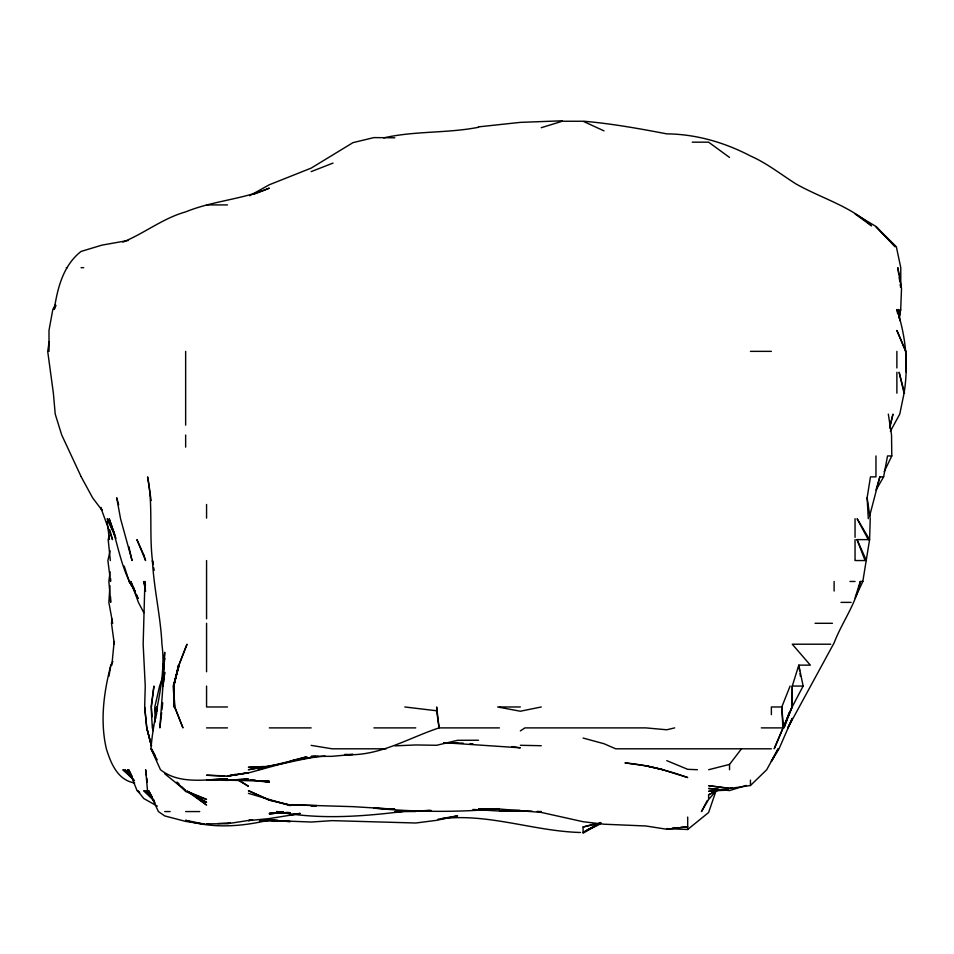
<?xml version="1.0" encoding="UTF-8"?>
<svg xmlns="http://www.w3.org/2000/svg" width="954" height="954" viewBox="0 0 954 954"><rect width="100%" height="100%" fill="white"/><g stroke="black" fill="none" stroke-linecap="round" stroke-linejoin="round"><path stroke-width="1.43" d="M900.767 287.202L900.779 267.68L896.343 246.764L875.963 226.611L895.186 246.764L875.963 226.456L855.046 213.934L871.503 225.848C849.835 205.933 821.191 198.17 796.113 184.003C781.004 174.475 766.921 163.182 750.452 155.955C724.587 142.432 696.074 134.156 666.774 133.858C639.347 128.647 611.824 123.626 583.979 121.253M791.939 706.974L792.285 686.057L798.796 665.141L810.316 665.141L792.285 644.212L830.755 644.212M144.674 706.974L146.749 727.89L151.471 746.016L146.749 727.89L144.674 706.974L145.246 686.057L143.16 644.212L144.913 581.463L145.461 585.649M154.906 722.309L155.359 708.369M899.133 317.885L900.695 309.513L901.518 288.597L897.845 267.68L898.823 274.657M163.623 667.919L162.836 686.057L164.72 652.286L163.85 663.71M110.676 578.673L110.545 581.463L107.885 560.547L110.115 550.78M109.972 585.649L108.863 602.379L112.679 623.296M111.856 665.141L114.182 641.422M157.243 759.885L151.006 748.807C153.355 713.687 166.759 679.94 161.918 644.212C160.654 616.105 153.809 588.63 152.437 560.547L152.998 563.325M898.429 313.699L898.823 309.513L899.849 320.675M162.705 702.788L161.977 709.764M890.356 431.303L899.765 414.108L904.082 393.191C908.566 365.203 905.966 336.345 896.879 309.513L897.654 313.699M161.655 712.555L159.878 727.89L162.919 686.057L164.72 672.308L163.039 686.057L163.182 665.141L164.72 658.343L163.635 669.314M151.424 706.974L153.94 686.057L151.078 706.974L152.342 727.89L153.212 730.681M110.104 571.696L108.863 581.463L110.664 602.379L110.557 596.799M855.046 598.122L862.821 581.463L869.595 539.618L870.227 518.702L867.126 497.785L870.477 476.869L875.963 476.869L875.963 455.952M49.203 341.592L47.7 351.358L53.376 393.191L55.225 414.108L61.736 435.024L81.054 476.487M112.214 619.11L111.487 623.296L114.337 644.212M108.923 676.291L110.855 665.141L112.882 661.444M899.133 317.837L900.624 309.513M875.963 490.129L883.619 476.869L887.53 455.952L891.787 455.952L891.537 435.024L888.329 414.108M110.855 665.141C103.795 692.318 99.931 721.105 106.359 748.807C110.914 763.462 117.604 780.074 134.657 783.007M889.724 428.06L892.992 414.108L889.748 426.665M869.654 515.911L879.862 476.869L883.619 476.869M109.209 535.444L108.184 539.618L110.342 560.547M161.357 683.374L162.478 679.343M876.344 488.806L879.862 476.869M862.821 581.463L860.281 581.463C856.227 603.799 842.072 621.984 834.118 642.865L787.837 727.89L792.285 718.374L779.036 748.807L771.369 761.387L778.142 748.807L766.718 769.723L750.452 785.512L729.536 788.493L708.607 785.691L729.536 788.254L732.314 787.563M855.476 596.739L860.281 581.463M716.096 790.651L708.607 812.522L687.691 829.491L666.774 828.609M162.502 677.996L159.592 686.057L154.798 706.974L155.943 718.124M789.137 712.555L784.009 727.89L792.106 706.974L783.019 727.89M128.468 240.408L101.971 245.118L81.054 251.439C63.095 265.51 57.55 288.084 54.223 309.513L56 305.507M790.103 686.057L781.791 706.974L782.912 727.89L761.304 727.89M782.471 729.202L774.195 748.807L792.106 706.974M884.191 471.634L891.787 455.952M707.308 800.454L701.464 811.568L708.607 799.5L716.323 790.651L708.607 794.825L708.607 798.605M803.137 686.057L792.285 706.699L792.285 686.057L803.137 686.057L798.796 665.141L799.607 670.71M55.475 304.648L52.816 309.513L48.988 330.43L49.048 351.358M729.536 769.723L729.536 764.404L741.485 748.807M520.347 730.895L524.95 727.89L645.858 727.89L666.774 729.774L674.657 727.89M600.495 822.634L583.097 833.2L583.097 827.011L594.259 823.922M589.25 828.692L583.097 832.484L600.09 823.338M589.25 828.919L600.328 822.503M249.626 195.761L269.314 184.766L311.159 168.119L352.992 142.635L373.908 137.591L394.837 137.805M708.607 794.825L717.003 790.651L728.188 790.115M585.708 831.184L600.09 824.053M122.887 242.125C144.495 233.277 162.967 218.239 185.648 211.895C212.659 200.805 242.423 199.481 269.314 188.141L253.633 194.377M315.345 756.105L311.159 756.439L332.075 756.319L352.992 754.423L344.621 754.542C378.559 756.868 408.073 738.098 439.067 727.89L499.419 727.89M311.159 171.625L333.041 163.086M267.919 766.622L258.164 769.723L267.919 766.73M541.264 127.705L562.18 121.253L583.097 121.253L604.013 130.877M746.266 785.44L729.536 790.568L708.607 788.493L718.374 789.22M306.973 756.82L248.398 772.943L227.481 776.007L235.853 774.266M305.578 757.059L290.243 761.03L318.123 756.117M259.953 768.697L267.979 766.646M708.667 769.723L729.536 764.404M252.583 819.808L227.481 823.719L206.565 823.851L209.355 823.779M251.188 819.975L248.398 820.643L269.314 818.568L299.997 813.643M269.314 766.181L290.243 761.256M583.097 827.011L601.235 823.004M294.416 760.35L297.207 759.754M541.264 706.974L520.347 711.231L497.666 706.974M263.745 766.634L248.398 769.723L269.314 766.253M230.272 822.777L217.715 823.564M383.675 137.889C414.859 130.746 447.176 133.429 478.503 127.276M442.251 818.413L457.586 815.861L436.67 820.333L415.753 823.004L332.075 820.631L311.159 822.038L263.745 820.142M227.481 776.007L248.398 772.668L227.481 776.234L206.565 775.232L224.691 775.876M325.099 756.057C299.162 757.941 274.525 768.244 248.398 767.278L263.745 766.527M283.791 812.248L269.314 813.953L283.266 812.355M259.56 821.346L269.314 820.285L290.243 821.561L265.14 819.951M478.503 126.87L520.347 122.374L562.18 120.8M438.065 819.212C486.17 812.081 532.833 831.28 580.545 832.484M672.355 828.12L677.936 827.619M680.715 827.38L687.691 826.76L666.774 829.253L645.858 825.985L604.013 824.208L583.097 821.716L541.264 812.414L499.419 809.028L478.503 808.861L499.419 808.682C457.634 812.438 415.682 812.164 373.908 808.133L394.837 809.207L352.992 806.655L290.243 804.782L316.74 805.629L311.159 805.975M281.871 812.271L269.314 813.333L290.243 812.689L286.105 812.355M717.003 790.651L708.607 791.319L717.491 790.651M277.686 820.631L259.56 821.132L269.314 820.011C241.934 826.629 212.897 828.752 185.648 820.321L205.17 824.28L185.648 821.406L164.72 815.92L158.412 811.568L148.657 790.651L152.115 796.805M151.006 748.807L160.463 769.723C179.292 784.653 205.182 779.49 227.481 778.834L207.96 779.847M415.753 811.52L394.837 811.568L431.089 810.769M431.089 810.399L415.753 811.103L429.694 810.447M394.837 745.861L415.753 744.955L436.67 745.277L457.586 740.304L478.503 740.244M277.686 820.201L263.745 820.058M402.695 811.568C360.636 816.66 318.481 819.808 276.481 811.568L283.362 812.128M692.21 142.17L708.607 142.17L729.536 157.434M206.565 204.919L227.481 204.919M66.255 267.68L67.317 267.68M81.054 267.68L83.69 267.68M750.452 351.358L771.369 351.358M855.285 560.547L865.075 560.547L857.026 539.618L869.595 539.618L857.121 518.702L868.283 539.618M849.966 581.463L855.046 581.463M841.011 602.379L851.099 602.379M815.062 623.296L832.46 623.296M227.481 706.974L206.565 706.974L206.565 686.057M499.419 706.974L520.347 706.974M206.565 727.89L227.481 727.89M269.314 727.89L311.159 727.89M373.908 727.89L415.753 727.89M386.155 748.807L332.075 748.807L311.159 745.372M771.369 748.807L615.688 748.807L604.013 743.738L583.097 738.05M164.72 811.568L170.134 811.568M185.648 811.568L199.708 811.568M537.078 811.389L541.264 811.568M443.646 742.749L463.167 743.154M452.005 742.689L457.586 742.784M520.347 745.289L541.264 745.718M206.565 779.919L227.481 780.384L248.398 779.001L227.481 780.193L269.314 781.219L263.745 780.837M443.646 742.665L520.347 747.817L511.976 746.577M697.398 769.723L687.691 769.318L666.774 760.648M532.093 811.186L499.419 810.745L520.347 810.495L499.419 811.031L472.922 809.469M470.143 743.619L472.922 743.81M255.374 780.253L249.793 779.871L269.314 782.352L262.35 780.956M721.164 789.423L728.14 789.948M404.83 706.974L436.67 710.778L439.067 727.89L436.67 706.974L436.67 710.778M645.858 765.764L624.942 762.902C646.442 764.917 667.406 770.236 687.691 777.546L662.577 769.723L645.858 765.764L663.376 769.723M290.243 805.665L248.398 793.334M186.948 791.2L206.565 799.428L185.648 791.474L176.705 782.28M186.877 791.331L206.565 802.302L187.568 791.379M157.338 806.142L143.804 798.546L137.519 790.651L139.618 792.571M237.331 779.633L248.398 786.227L238.56 780.05M187.497 791.498L206.565 805.021L191.134 793.346M164.72 773.754L185.648 790.651L181.463 786.466M131.7 776.866L122.887 769.723L134.395 780.491M139.308 792.571L137.066 790.651L128.718 769.723L132.165 776.27M154.262 800.466L143.804 790.651L154.262 800.99M177.277 782.28L179.364 784.367M131.807 776.938L124.819 769.723L131.807 777.438M130.197 773.217L127.478 769.723L133.977 780.801M135.349 591.301C120.55 569.848 118.201 542.707 109.15 518.702L115.1 535.444M137.936 598.456L129.911 581.463L134.073 588.845L129.136 581.463L124.223 566.139M133.942 588.845L129.184 581.463L135.074 591.301M155.097 802.958L147.512 790.651L145.64 769.723L146.403 775.304M81.221 476.869L92.598 497.785L101.971 510.211L100.933 507.456M151.543 748.807L155.061 755.341M143.804 612.671L138.413 602.379L130.817 581.463L134.18 589.31M114.313 533.083L107.206 518.702L115.994 538.318M857.026 539.618L866.423 560.547M136.422 594.533L138.103 598.456M905.787 351.358L896.879 330.43L905.751 351.358L906.3 372.275M101.029 508.315L112.489 539.618L109.805 529.864M118.666 504.761L116.722 497.785L120.55 518.702L132.046 560.547L128.838 546.594M146.749 727.89L151.471 746.016M904.523 393.191L899.121 372.275L904.082 393.191M145.425 588.427L143.804 581.463L145.592 591.218M152.998 564.72C148.657 535.671 153.391 505.858 147.596 476.869L151.173 500.576M153.606 567.511L154.214 570.301M800.012 673.5L800.418 676.291M899.205 277.447L899.789 281.621M900.182 284.411L900.564 287.202M146.785 778.094L147.357 782.28M107.11 521.492L109.46 539.618M156.969 711.159L156.492 706.974L156.671 713.95M783.437 727.89L781.791 706.974L771.369 706.974L771.369 714.653M155.502 708.369L156.015 715.345M151.519 708.369L152.139 716.728M152.759 725.1L152.962 727.89M867.126 497.785L868.295 518.702M174.069 693.021L173.7 686.057L178.529 665.141L173.855 686.057L173.795 706.974L173.7 686.057L179.149 665.141L173.175 686.057L174.582 706.974L182.953 727.89L174.832 706.974L174.451 699.997M896.879 351.358L896.879 367.946M896.879 372.275L896.879 393.191M855.046 518.702L855.046 537.341M855.046 539.618L855.046 560.153M834.118 581.463L834.118 591.039M750.452 780.11L750.452 785.512M687.691 817.065L687.691 829.491M206.565 504.463L206.565 518.129M206.565 560.547L206.565 618.824M206.565 623.296L206.565 671.759M185.648 351.358L185.648 425.15M185.648 435.024L185.648 447.14M185.648 647.599L178.887 665.141L187.032 644.212L185.648 647.599M299.997 813.428L290.243 814.978L299.997 813.428M290.243 805.093L269.314 800.227L248.398 790.651L269.314 799.965L290.243 805.093M151.817 797.174L145.855 790.651L151.817 797.198M143.804 555.037L136.911 539.618L145.592 560.547L143.804 555.037"/></g></svg>
